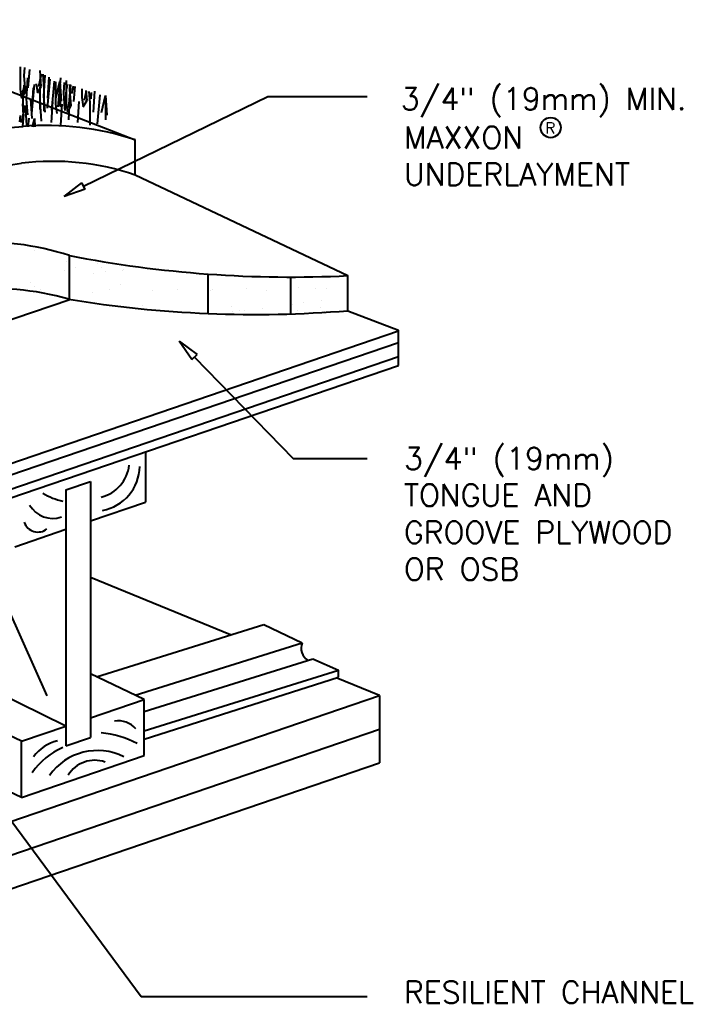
# Model space of a CAD drawing. Extents: x 0.33 to 8.78, y -0.83 to 7.68.
# Drawn here: x 4.96 to 8.78, y 2.07 to 7.65 of the extents above; entities that cross this region are included whole.
import ezdxf

# ---------------------------------------------------------------- set-up
doc = ezdxf.new("R2010")
doc.units = 0
doc.header["$LTSCALE"] = 2
doc.header["$MEASUREMENT"] = 0
for name, color, linetype in [('ADPDETAIL1', 1, 'CONTINUOUS'), ('ADPDETAIL2', 7, 'CONTINUOUS'), ('ADPDETAIL3', 5, 'CONTINUOUS'), ('ADPDIM', 3, 'CONTINUOUS'), ('ADPTEXT', 6, 'CONTINUOUS')]:
    doc.layers.add(name, color=color, linetype=linetype)
doc.styles.add('ADPROMANS', font='ROMANS.SHX')

msp = doc.modelspace()

# ---------------------------------------------------------------- linework, layer by layer
at = {"layer": 'ADPDETAIL1'}
for p, q in [((3.8654, 7.6473), (5.6136, 6.9655)), ((4.9626, 7.3806), (4.9626, 7.2541)), ((4.9849, 7.3285), (4.9879, 7.3762)), ((5.0073, 7.2616), (5.0167, 7.3654)), ((4.9924, 7.2392), (4.9849, 7.3285)), ((4.9984, 7.198), (5.0058, 7.317)), ((5.0668, 7.269), (5.0833, 7.3404)), ((5.0817, 7.269), (5.0743, 7.3583)), ((5.091, 7.3375), (5.0966, 7.2541)), ((5.0952, 7.2129), (5.1026, 7.3319)), ((5.1175, 7.1459), (5.1324, 7.3096)), ((5.119, 7.202), (5.1264, 7.3211)), ((5.1771, 7.1533), (5.192, 7.317)), ((4.9626, 7.2541), (4.97, 7.202)), ((4.976, 7.25), (4.976, 7.1236)), ((4.9775, 7.1574), (4.9849, 7.2764)), ((5.0281, 7.1161), (5.043, 7.2798)), ((5.0296, 7.1425), (5.037, 7.2616)), ((5.0519, 7.2839), (5.0594, 7.2318)), ((5.0594, 7.2318), (5.0817, 7.269)), ((5.0728, 7.2649), (5.0728, 7.1385)), ((5.0966, 7.2541), (5.0966, 7.1277)), ((5.1413, 7.1351), (5.1562, 7.2988)), ((5.1622, 7.2947), (5.1622, 7.1682)), ((5.1642, 7.1996), (5.1865, 7.2963)), ((5.186, 7.2839), (5.186, 7.1574)), ((5.1865, 7.2963), (5.194, 7.1847)), ((5.2083, 7.2318), (5.2121, 7.292)), ((5.2163, 7.1326), (5.2238, 7.2516)), ((5.2218, 7.3021), (5.2218, 7.1757)), ((5.2238, 7.2516), (5.2312, 7.2814)), ((5.2381, 7.15), (5.2497, 7.2779)), ((5.2441, 7.25), (5.2459, 7.2793)), ((5.2515, 7.1608), (5.2441, 7.25)), ((5.2536, 7.2293), (5.2636, 7.2727)), ((5.2664, 7.1831), (5.2742, 7.2687)), ((5.3111, 7.2549), (5.3111, 7.2054)), ((4.968, 7.2447), (4.9686, 7.236)), ((4.97, 7.202), (4.9924, 7.2392)), ((5.0058, 7.1087), (4.9984, 7.198)), ((5.0207, 7.198), (5.0281, 7.0864)), ((5.1026, 7.1236), (5.0952, 7.2129)), ((5.192, 7.1533), (5.1845, 7.2426)), ((5.2158, 7.1425), (5.2083, 7.2318)), ((5.2366, 7.0789), (5.2441, 7.198)), ((5.3111, 7.2054), (5.3186, 7.1533)), ((5.326, 7.1905), (5.3385, 7.2446)), ((5.3409, 7.1905), (5.3363, 7.2454)), ((5.3515, 7.2397), (5.3558, 7.1757)), ((5.3632, 7.198), (5.3665, 7.2341)), ((5.3781, 7.1236), (5.3856, 7.2426)), ((5.4005, 7.0566), (5.4154, 7.2203)), ((5.4234, 7.1211), (5.4457, 7.2178)), ((5.4451, 7.2054), (5.4451, 7.0789)), ((5.4457, 7.2178), (5.4532, 7.1062)), ((4.9686, 7.0641), (4.9909, 7.1608)), ((4.9909, 7.1608), (4.9984, 7.0492)), ((5.0728, 7.1831), (5.0803, 7.0715)), ((5.1398, 7.0641), (5.1473, 7.1831)), ((5.1622, 7.1682), (5.1696, 7.1161)), ((5.192, 7.0492), (5.1994, 7.1682)), ((5.2218, 7.1757), (5.2292, 7.1236)), ((5.2292, 7.1236), (5.2515, 7.1608)), ((5.2888, 7.0641), (5.2962, 7.1831)), ((5.3186, 7.1533), (5.3409, 7.1905)), ((5.3558, 7.1757), (5.3558, 7.0492)), ((4.9598, 7.0673), (4.9631, 7.1033)), ((4.9777, 7.0407), (4.9821, 7.1119)), ((5.0074, 7.0398), (5.0119, 7.0896)), ((5.0312, 7.0393), (5.0423, 7.0871)), ((5.0423, 7.0871), (5.0455, 7.0391)), ((5.0417, 7.0747), (5.0417, 7.0392)), ((5.6136, 6.7667), (5.6136, 6.9655)), ((3.4796, 5.4588), (5.2439, 6.0614)), ((6.8188, 5.9974), (7.106, 5.8861)), ((4.4752, 4.9838), (7.106, 5.8824)), ((7.106, 5.6873), (7.106, 5.8861)), ((4.4752, 4.7887), (7.106, 5.6873)), ((5.6724, 5.1976), (5.6724, 4.9128)), ((5.2205, 4.982), (5.3607, 5.0299)), ((5.3607, 5.0299), (5.3607, 3.5778)), ((5.2205, 4.982), (5.2205, 3.5299)), ((5.3607, 4.8064), (5.6724, 4.9128)), ((4.9309, 4.6595), (5.2205, 4.7585)), ((6.1541, 4.1598), (5.3607, 4.484)), ((5.2205, 3.6423), (3.8414, 4.3219)), ((4.9696, 3.5566), (3.5375, 4.2357)), ((5.395, 3.9218), (6.342, 4.2187)), ((6.342, 4.2187), (6.5589, 4.1154)), ((5.6124, 3.8187), (6.5589, 4.1154)), ((5.6124, 3.8187), (6.5589, 4.1154)), ((5.6646, 3.7248), (6.6198, 4.0242)), ((6.6198, 4.0242), (6.7655, 3.9604)), ((5.6646, 3.6152), (6.7655, 3.9604)), ((6.7655, 3.9193), (6.7655, 3.9604)), ((4.9696, 3.2374), (3.5375, 3.9165)), ((5.6646, 3.794), (5.3607, 3.9381)), ((5.6646, 3.5683), (6.7655, 3.9193)), ((6.9969, 3.8153), (6.7526, 3.9151)), ((4.2388, 2.8732), (6.9969, 3.8153)), ((5.3607, 3.6902), (5.6646, 3.794)), ((5.6646, 3.4748), (5.6646, 3.794)), ((6.9969, 3.8153), (6.9969, 3.4338)), ((4.9696, 3.5566), (5.2205, 3.6423)), ((3.8468, 2.5486), (6.9969, 3.6246)), ((5.2205, 3.5299), (5.3607, 3.5778)), ((4.9696, 3.2374), (4.9696, 3.5566)), ((4.9696, 3.2374), (5.6646, 3.4748)), ((3.8468, 2.3579), (6.9969, 3.4338))]:
    msp.add_line(p, q, dxfattribs=at)
for centre, radius, start, end in [((4.8764, 7.8587), 0.8227, 249.8243, 277.1486), ((5.1089, 5.4554), 1.5922, 71.5174, 94.6846), ((4.8421, 7.6459), 0.8227, 251.5777, 278.902), ((5.1466, 5.3928), 1.4511, 71.2241, 97.0114), ((6.6327, 4.0835), 0.0793, 156.6504, 239.089)]:
    msp.add_arc(centre, radius, start, end, dxfattribs=at)
at = {"layer": 'ADPDETAIL2'}
for p, q in [((5.0453, 6.3404), (5.0453, 6.3404)), ((5.2233, 6.2737), (5.2233, 6.2737)), ((5.3973, 6.2643), (5.3973, 6.2643)), ((5.2144, 6.2232), (5.2144, 6.2232)), ((5.276, 6.2401), (5.276, 6.2401)), ((5.3781, 6.21), (5.3781, 6.21)), ((5.4204, 6.2431), (5.4204, 6.2431)), ((5.4431, 6.2185), (5.4431, 6.2185)), ((5.5416, 6.2273), (5.5416, 6.2273)), ((5.5448, 6.2319), (5.5448, 6.2319)), ((5.6652, 6.2408), (5.6652, 6.2408)), ((5.0216, 6.1545), (5.0216, 6.1545)), ((5.5291, 6.1435), (5.5291, 6.1435)), ((6.0293, 6.1392), (6.0293, 6.1392)), ((5.0446, 6.1334), (5.0446, 6.1334)), ((5.0765, 6.1185), (5.0765, 6.1185)), ((5.373, 6.098), (5.373, 6.098)), ((5.4657, 6.1192), (5.4657, 6.1192)), ((5.7106, 6.1101), (5.7106, 6.1101)), ((5.855, 6.1199), (5.855, 6.1199)), ((6.0378, 6.1143), (6.0378, 6.1143)), ((6.0523, 6.1181), (6.0523, 6.1181)), ((6.2443, 6.1206), (6.2443, 6.1206)), ((6.3575, 6.1128), (6.3575, 6.1128)), ((6.5369, 6.1281), (6.5369, 6.1281)), ((6.6335, 6.1213), (6.6335, 6.1213)), ((6.6951, 6.1249), (6.6951, 6.1249)), ((5.6535, 6.0295), (5.6535, 6.0295)), ((6.5027, 6.0344), (6.5027, 6.0344)), ((6.5678, 6.043), (6.5678, 6.043)), ((6.6694, 6.0563), (6.6694, 6.0563)), ((5.6766, 6.0084), (5.6766, 6.0084)), ((6.1611, 6.0184), (6.1611, 6.0184)), ((6.1663, 5.9901), (6.1663, 5.9901)), ((6.2068, 5.9971), (6.2068, 5.9971)), ((6.2313, 5.9987), (6.2313, 5.9987)), ((6.3329, 6.012), (6.3329, 6.012)), ((6.534, 6.0013), (6.534, 6.0013)), ((6.6613, 6.0141), (6.6613, 6.0141)), ((6.6843, 5.993), (6.6843, 5.993)), ((4.4752, 4.9186), (7.106, 5.8171)), ((4.4752, 4.8383), (7.106, 5.7369)), ((4.7298, 4.6702), (5.1132, 3.8139))]:
    msp.add_line(p, q, dxfattribs=at)
for centre, radius, start, end in [((5.3691, 5.1457), 0.2117, 284.3236, 353.2468), ((5.381, 5.1196), 0.2586, 280.6988, 358.6155), ((5.2673, 5.2415), 0.3297, 237.607, 258.8304), ((5.1471, 4.9721), 0.1522, 210.2023, 288.7239), ((5.0625, 4.824), 0.0814, 198.7017, 308.5508), ((5.5162, 3.5404), 0.1323, 40.4223, 98.504), ((5.3726, 3.0657), 0.5402, 62.211, 84.812), ((5.3639, 3.1504), 0.4039, 113.4152, 145.6468), ((5.2209, 3.3405), 0.2232, 102.3037, 145.0226), ((5.4, 3.1705), 0.3332, 63.3884, 144.6567), ((5.3847, 3.2721), 0.1766, 70.3694, 148.9014)]:
    msp.add_arc(centre, radius, start, end, dxfattribs=at)
at = {"layer": 'ADPDETAIL3'}
for p, q in [((5.6136, 6.7667), (6.8188, 6.1962)), ((5.2405, 6.0619), (5.2405, 6.3106)), ((6.0262, 5.9815), (6.0262, 6.2051)), ((6.8188, 5.9974), (6.8188, 6.1962)), ((6.495, 5.9792), (6.495, 6.1882))]:
    msp.add_line(p, q, dxfattribs=at)
for centre, radius, start, end in [((4.7615, 4.8219), 1.5639, 72.1624, 94.2111), ((6.495, 12.6778), 6.4896, 258.85442, 272.85955), ((4.8057, 4.5594), 1.5639, 73.9531, 96.0019), ((6.2929, 12.4657), 6.4896, 260.64517, 274.6503)]:
    msp.add_arc(centre, radius, start, end, dxfattribs=at)
at = {"layer": 'ADPDIM'}
for p, q in [((5.3208, 6.7038), (6.3655, 7.211)), ((6.3655, 7.211), (6.9276, 7.211)), ((5.2109, 6.6443), (5.3109, 6.7222)), ((5.3308, 6.6855), (5.3109, 6.7222)), ((5.3308, 6.6855), (5.2109, 6.6443)), ((5.863, 5.8243), (5.9648, 5.7489)), ((5.9349, 5.7199), (5.863, 5.8243)), ((5.9349, 5.7199), (5.9648, 5.7489)), ((5.9498, 5.7344), (6.5092, 5.1597)), ((6.5092, 5.1597), (6.9276, 5.1597)), ((4.8772, 3.152), (5.6477, 2.1092)), ((5.6477, 2.1092), (6.9276, 2.1092))]:
    msp.add_line(p, q, dxfattribs=at)
at = {"layer": 'ADPTEXT'}
msp.add_circle((7.9672, 7.0353), 0.0573, dxfattribs=at)

# ---------------------------------------------------------------- texts
at = {"layer": 'ADPTEXT', "style": 'ADPROMANS'}
for s, height, p in [('3/4" (19mm) MIN.', 0.125, (7.1182, 7.1366)), ('MAXXON', 0.125, (7.136, 6.9163)), ('R', 0.0625, (7.9376, 7.0017)), ('UNDERLAYMENT', 0.125, (7.136, 6.708)), ('3/4" (19mm)', 0.125, (7.136, 5.0972)), ('TONGUE AND', 0.125, (7.136, 4.8889)), ('GROOVE PLYWOOD', 0.125, (7.136, 4.6785)), ('OR OSB', 0.125, (7.136, 4.4701)), ('RESILIENT CHANNEL', 0.125, (7.136, 2.0708))]:
    msp.add_text(s, height=height, dxfattribs=at).set_placement(p)

doc.saveas('drawing.dxf')
